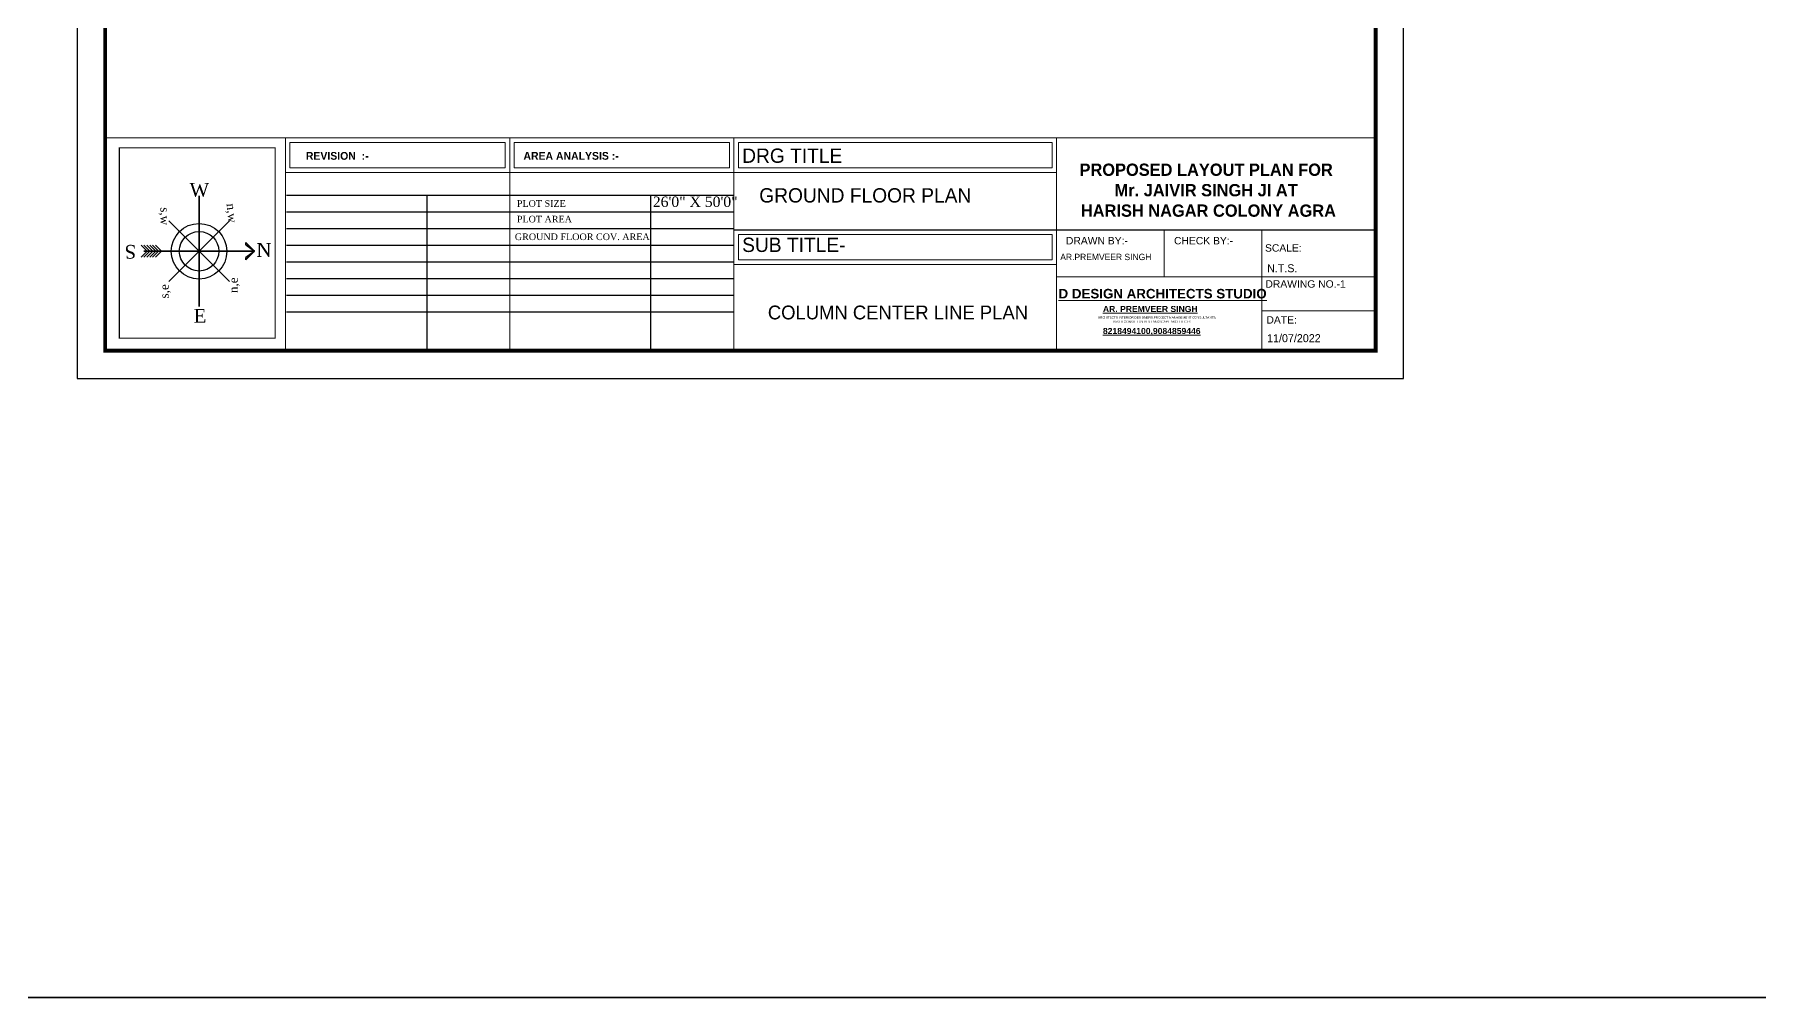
# Model space of a CAD drawing. Header units: millimetres. Extents: x -6808 to 215771, y -89660 to -16303.
# Drawn here: x 108225 to 109101, y -50618 to -50129 of the extents above; entities that cross this region are included whole.
import ezdxf

# ---------------------------------------------------------------- set-up
doc = ezdxf.new("R2010")
doc.units = ezdxf.units.MM
doc.linetypes.add('ACAD_ISO10W100', pattern=[18, 12, -3, 0, -3])
doc.linetypes.add('DASHED', pattern=[0.75, 0.5, -0.25])
doc.layers.get('0').update_dxf_attribs({"color": 8})
for name, color, linetype, lineweight in [('col.center', 5, 'ACAD_ISO10W100', 15), ('FORMAT LAAYER', 250, 'Continuous', 13), ('Projection', 190, 'DASHED', 25), ('wall', 7, 'Continuous', 35)]:
    doc.layers.add(name, color=color, linetype=linetype, lineweight=lineweight)
doc.layers.add('FORMAT', color=7, linetype='Continuous')
doc.styles.add('cdim', font='arial.ttf')
doc.styles.add('HYPERMARTBORA0$0$SANSSERIFBOLD', font='sasb____.pfb', dxfattribs={"height": 0.2})
doc.styles.add('SAJ', font='eurr____.ttf')
doc.styles.get("Standard").update_dxf_attribs({"font": 'times.ttf'})
doc.styles.add('working', font='swissl.ttf')

msp = doc.modelspace()

# ---------------------------------------------------------------- linework, layer by layer
at = {"lineweight": -3}
for p, q in [((108293.604, -50224.002), (108324.413, -50254.736)), ((108293.641, -50254.774), (108324.375, -50223.965))]:
    msp.add_line(p, q, dxfattribs=at)
at = {"ltscale": 0.2}
for major_axis in [(-9.984, 9.959), (-7.106, 7.089)]:
    msp.add_ellipse((108309.008, -50239.369), major_axis=major_axis, ratio=1, start_param=3.9269908, end_param=10.2101761, dxfattribs=at)
at = {"layer": 'FORMAT', "lineweight": 18}
for p, q in [((108466.776, -50181.844), (108466.776, -50199.326)), ((108580.635, -50199.326), (108580.635, -50181.844))]:
    msp.add_line(p, q, dxfattribs=at)
at = {"layer": 'FORMAT', "linetype": 'ByBlock'}
for p, q in [((108353.372, -50210.938), (108580.635, -50210.938)), ((108353.372, -50219.407), (108580.635, -50219.407)), ((108353.372, -50227.876), (108580.635, -50227.876)), ((108353.372, -50236.345), (108580.635, -50236.345)), ((108353.372, -50244.815), (108580.635, -50244.815)), ((108353.372, -50253.284), (108580.635, -50253.284)), ((108353.372, -50261.753), (108580.635, -50261.753)), ((108353.372, -50270.222), (108580.635, -50270.222))]:
    msp.add_line(p, q, dxfattribs=at)
at = {"layer": 'FORMAT'}
for p, q in [((108424.829, -50289.861), (108424.829, -50210.938)), ((108538.46, -50289.861), (108538.46, -50210.938))]:
    msp.add_line(p, q, dxfattribs=at)
at = {"layer": 'FORMAT', "ltscale": 2}
msp.add_line((108580.635, -50228.549), (108906.524, -50228.549), dxfattribs=at)
at = {"layer": 'FORMAT', "lineweight": 13, "ltscale": 20}
for p, q in [((108799.064, -50228.549), (108799.064, -50252.307)), ((108848.769, -50269.649), (108906.524, -50269.649))]:
    msp.add_line(p, q, dxfattribs=at)
at = {"layer": 'FORMAT', "color": 0}
msp.add_lwpolyline([(108247.123, -49347.557), (108247.123, -50304.038), (108920.701, -50304.038), (108920.701, -49347.557)], close=True, dxfattribs=at)
msp.add_lwpolyline([(108247.123, -49347.557), (108247.123, -50304.038), (108920.701, -50304.038), (108920.701, -49347.557)], close=True, dxfattribs=at)
at = {"layer": 'FORMAT', "color": 0, "const_width": 1.975}
msp.add_lwpolyline([(108261.3, -49361.734), (108261.3, -50289.861), (108906.524, -50289.861), (108906.524, -49361.734)], close=True, dxfattribs=at)
msp.add_lwpolyline([(108261.3, -49361.734), (108261.3, -50289.861), (108906.524, -50289.861), (108906.524, -49361.734)], close=True, dxfattribs=at)
at = {"layer": 'FORMAT', "ltscale": 2, "const_width": 0.493}
for points in [[(108352.917, -50181.844), (108352.917, -50289.861), (108261.3, -50289.861), (108261.3, -50181.844), (108906.524, -50181.844)], [(108466.776, -50289.861), (108466.776, -50181.844)], [(108580.635, -50289.861), (108580.635, -50181.844)]]:
    msp.add_lwpolyline(points, dxfattribs=at)
at = {"layer": 'FORMAT', "lineweight": 18}
for points in [[(108744.495, -50199.326), (108352.917, -50199.326), (108352.917, -50181.844), (108744.495, -50181.844)], [(108744.495, -50181.844), (108744.495, -50199.326)]]:
    msp.add_lwpolyline(points, dxfattribs=at)
for points in [[(108355.175, -50184.102), (108464.519, -50184.102), (108464.519, -50197.068), (108355.175, -50197.068)], [(108469.034, -50184.102), (108578.377, -50184.102), (108578.377, -50197.068), (108469.034, -50197.068)], [(108582.893, -50184.102), (108742.237, -50184.102), (108742.237, -50197.068), (108582.893, -50197.068)], [(108580.635, -50228.549), (108744.495, -50228.549), (108744.495, -50246.031), (108580.635, -50246.031)], [(108582.893, -50230.807), (108742.237, -50230.807), (108742.237, -50243.773), (108582.893, -50243.773)]]:
    msp.add_lwpolyline(points, close=True, dxfattribs=at)
at = {"layer": 'FORMAT', "const_width": 0.493}
msp.add_lwpolyline([(108744.495, -50289.861), (108744.495, -50181.844)], dxfattribs=at)
at = {"layer": 'FORMAT', "ltscale": 2, "const_width": 0.53}
msp.add_lwpolyline([(108268.521, -50186.841), (108347.595, -50186.841), (108347.595, -50283.546), (108268.521, -50283.546)], close=True, dxfattribs=at)
at = {"layer": 'FORMAT', "color": 0, "lineweight": 13}
for points in [[(108848.769, -50289.861), (108848.769, -50228.549)], [(108744.495, -50252.307), (108906.524, -50252.307)]]:
    msp.add_lwpolyline(points, dxfattribs=at)
at = {"layer": 'wall', "ltscale": 60}
for p, q in [((108309.042, -50267.434), (108308.974, -50211.304)), ((108282.577, -50239.402), (108279.538, -50236.371)), ((108284.04, -50239.4), (108281.002, -50236.369)), ((108285.504, -50239.398), (108282.465, -50236.367)), ((108286.967, -50239.396), (108283.928, -50236.365)), ((108288.43, -50239.394), (108285.392, -50236.363)), ((108289.894, -50239.393), (108286.855, -50236.362)), ((108337.073, -50239.335), (108332.715, -50234.987)), ((108332.715, -50234.987), (108332.716, -50236.158)), ((108332.716, -50236.158), (108337.073, -50239.335)), ((108282.577, -50239.402), (108279.546, -50242.44)), ((108337.073, -50239.335), (108280.943, -50239.404)), ((108284.04, -50239.4), (108281.009, -50242.438)), ((108285.504, -50239.398), (108282.472, -50242.437)), ((108286.967, -50239.396), (108283.936, -50242.435)), ((108288.43, -50239.394), (108285.399, -50242.433)), ((108289.894, -50239.393), (108286.863, -50242.431)), ((108332.724, -50242.522), (108337.073, -50239.335)), ((108332.725, -50243.693), (108332.724, -50242.522)), ((108337.073, -50239.335), (108332.725, -50243.693))]:
    msp.add_line(p, q, dxfattribs=at)
at = {"layer": 'wall'}
msp.add_lwpolyline([(106206.465, -49186.086), (110678.378, -49186.086), (110678.378, -50618.33), (106206.465, -50618.33)], close=True, dxfattribs=at)

# ---------------------------------------------------------------- texts
for s, height, rotation, p in [('W', 6.977, 0.070059, (108304.17, -50211.72)), ('s,w', 4.4083, 270.070059, (108289.405, -50217.05)), ('n,w', 4.4083, 275.294842, (108322.982, -50215.299)), ('S', 6.977, 180.070059, (108277.041, -50236.183)), ('n,e', 4.4083, 90.070059, (108328.649, -50260.638)), ('s,e', 4.4083, 90.070059, (108293.576, -50263.329)), ('E', 6.977, 0.070059, (108306.274, -50275.663))]:
    msp.add_text(s, height=height, rotation=rotation).set_placement(p)
at = {"layer": 'col.center', "insert": (108597.836, -50266.965), "char_height": 7, "width": 191.13673, "attachment_point": 1, "style": 'SAJ'}
msp.add_mtext('\\A1;{\\fCentury Gothic|b0|i0|c0|p34;COLUMN CENTER LINE PLAN}', dxfattribs=at)
at = {"layer": 'FORMAT', "lineweight": 13, "style": 'working'}
for s, height, p in [('DRAWN BY:-', 3.7545, (108749.209, -50235.887)), (' CHECK BY:-', 3.75454, (108802.64, -50235.887)), ('SCALE:', 3.7545, (108850.298, -50239.579)), ('DRAWING NO.-1', 3.75454, (108850.497, -50257.866)), ('DATE:', 3.7545, (108851.026, -50276.105))]:
    msp.add_text(s, height=height, dxfattribs=at).set_placement(p)
at = {"layer": 'FORMAT', "style": 'cdim'}
for s, insert, char_height, width, attachment_point in [('\\A1;{\\fCentury Gothic|b1|i0|c0|p34;REVISION  :-}', (108363.246, -50188.954), 3.96996, 87.65826, 1), ('\\A1;{\\fCentury Gothic|b1|i0|c0|p34;AREA ANALYSIS :-}', (108473.73, -50188.954), 3.96996, 87.65826, 1), ('\\A1;{\\fDilleniaUPC|b1|i0|c0|p18;PROPOSED LAYOUT PLAN FOR \\PMr. JAIVIR SINGH JI AT \\P HARISH NAGAR COLONY AGRA}', (108820.413, -50208.406), 6.22739, 156.44512, 5)]:
    msp.add_mtext(s, dxfattribs=dict(at, insert=insert, char_height=char_height, width=width, attachment_point=attachment_point))
at = {"layer": 'FORMAT', "ltscale": 2, "attachment_point": 1, "style": 'SAJ'}
for s, insert, char_height, width in [('\\A1;{\\fCentury Gothic|b0|i0|c0|p34;DRG TITLE}', (108584.791, -50187.208), 7.28251, 168.85487), ('\\A1;{\\fCentury Gothic|b0|i0|c0|p34;GROUND FLOOR PLAN}', (108593.473, -50207.357), 7.28251, 168.85487), ('\\A1;{\\fCentury Gothic|b0|i0|c0|p34;SUB TITLE-}', (108584.789, -50232.47), 7.28251, 168.85487), ('\\A1;{\\fShonar Bangla|b0|i0|c0|p34;AR.PREMVEER SINGH}', (108746.335, -50240.653), 3.22634, 164.50663), ('\\A1;{\\fShonar Bangla|b0|i0|c0|p34;N.T.S.}', (108851.367, -50245.976), 4.0639, 105.53429), ('\\A1;{\\fShonar Bangla|b0|i0|c0|p34;11/07/2022}', (108851.367, -50281.484), 4.0639, 105.53429)]:
    msp.add_mtext(s, dxfattribs=dict(at, insert=insert, char_height=char_height, width=width))
at = {"layer": 'FORMAT', "lineweight": 13, "attachment_point": 1, "style": 'working'}
for s, insert, char_height, width in [('\\A1;{\\fBook Antiqua|b0|i0|c0|p18;PLOT SIZE}', (108470.379, -50213.435), 3.38658, 87.65826), ('\\A1;{\\fBook Antiqua|b0|i0|c0|p18;26\'0" X 50\'0"}', (108539.419, -50211.602), 5.279, 136.64151), ('\\A1;{\\fBook Antiqua|b0|i0|c0|p18;PLOT AREA}', (108470.379, -50221.357), 3.38658, 87.65826), ('\\A1;{\\fBook Antiqua|b0|i0|c0|p18;GROUND FLOOR COV. AREA}', (108469.355, -50230.328), 3.38658, 87.65826)]:
    msp.add_mtext(s, dxfattribs=dict(at, insert=insert, char_height=char_height, width=width))
at = {"layer": 'FORMAT LAAYER', "color": 0, "lineweight": 13}
for s, height, style, p in [('%%UD DESIGN ARCHITECTS STUDIO', 4.84709, 'HYPERMARTBORA0$0$SANSSERIFBOLD', (108745.445, -50263.339)), ('ARCHITECTS,INTERIOR DESIGNERS,PROJECT MANAGEMENT CONSULTANTS,', 1.13229, 'working', (108765.49, -50273.543)), ('%%UAR. PREMVEER SINGH', 3.11291, 'HYPERMARTBORA0$0$SANSSERIFBOLD', (108767.995, -50270.255)), ('%%U8218494100,9084859446', 3.11291, 'HYPERMARTBORA0$0$SANSSERIFBOLD', (108767.995, -50281.43)), ('VASTU CONSULTANTS & LANDSCAPE ARCHITECTS', 1.13229, 'working', (108772.982, -50275.705))]:
    msp.add_text(s, height=height, dxfattribs=dict(at, style=style)).set_placement(p)
at = {"layer": 'Projection', "color": 1}
msp.add_text('N', height=6.977, rotation=0.070059, dxfattribs=at).set_placement((108338.138, -50242.23))

doc.saveas('drawing.dxf')
